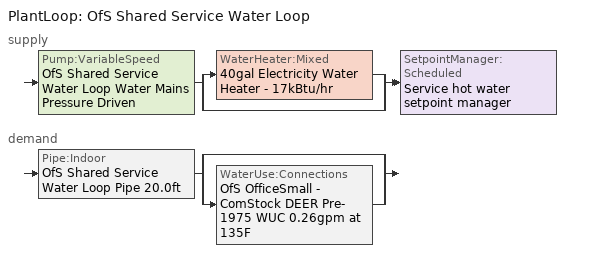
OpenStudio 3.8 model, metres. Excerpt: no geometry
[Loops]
PlantLoop 'OfS Shared Service Water Loop'
 supply: Pump:VariableSpeed 'OfS Shared Service Water Loop Water Mains Pressure Driven' > split
  | WaterHeater:Mixed '40gal Electricity Water Heater - 17kBtu/hr'
  | bypass
  join > SetpointManager:Scheduled 'Service hot water setpoint manager'
 demand: Pipe:Indoor 'OfS Shared Service Water Loop Pipe 20.0ft' > split
  | bypass
  | WaterUse:Connections 'OfS OfficeSmall - ComStock DEER Pre-1975 WUC 0.26gpm at 135F'
[SizingPeriod:DesignDay] Barometric Pressure {Pa}=101037; Wind Speed {m/s}=4.4; Wind Direction {deg}=310; Rain Indicator=No; Snow Indicator=No; Day of Month=21; Day Type=SummerDesignDay; Daylight Saving Time Indicator=No; Humidity Condition Type=Wetbulb; Dry-Bulb Temperature Range Modifier Type=DefaultMultipliers; Solar Model Indicator=ASHRAETau
Name | Maximum Dry-Bulb Temperature {C} | Daily Dry-Bulb Temperature Range {deltaC} | Month | Wetbulb or DewPoint at Maximum Dry-Bulb {C} | ASHRAE Clear Sky Optical Depth for Beam Irradiance | ASHRAE Clear Sky Optical Depth for Diffuse Irradiance
Salinas Muni October .4% Condns DB=>MCWB 1 | 32 | 11.7 | 10 | 16.9 | 0.332 | 2.63
Salinas Muni September .4% Condns DB=>MCWB 1 | 30 | 10.1 | 9 | 17.3 | 0.345 | 2.542
[Construction]
Uninsulated copper pipe 0.75in type L: Copper pipe 0.75in type L
[Material]
Copper pipe 0.75in type L: Roughness=Smooth; Thickness {m}=0.001143; Conductivity {W/m-K}=386; Density {kg/m3}=8906.27; Specific Heat {J/kg-K}=385.1856; Thermal Absorptance=0.9; Solar Absorptance=0.7; Visible Absorptance=0.7
[Sizing:Zone] Zone Cooling Design Supply Air Temperature Input Method=SupplyAirTemperature; Zone Cooling Design Supply Air Temperature {C}=13.8889; Zone Cooling Design Supply Air Temperature Difference {deltaC}=11.11; Zone Heating Design Supply Air Temperature Input Method=SupplyAirTemperature; Zone Heating Design Supply Air Temperature {C}=50; Zone Heating Design Supply Air Temperature Difference {deltaC}=11.11; Zone Cooling Design Supply Air Humidity Ratio {kg-H2O/kg-air}=0.008; Zone Heating Design Supply Air Humidity Ratio {kg-H2O/kg-air}=0.008; Cooling Design Air Flow Method=DesignDay; Heating Design Air Flow Method=DesignDay; Account for Dedicated Outdoor Air System=No; Dedicated Outdoor Air System Control Strategy=NeutralSupplyAir; Dedicated Outdoor Air Low Setpoint Temperature for Design {C}=autosize; Dedicated Outdoor Air High Setpoint Temperature for Design {C}=autosize; Zone Load Sizing Method=Sensible Load Only No Latent Load; Zone Latent Cooling Design Supply Air Humidity Ratio Input Method=HumidityRatioDifference; Zone Cooling Design Supply Air Humidity Ratio Difference {kgWater/kgDryAir}=0.005; Zone Latent Heating Design Supply Air Humidity Ratio Input Method=HumidityRatioDifference; Zone Humidification Design Supply Air Humidity Ratio Difference {kgWater/kgDryAir}=0.005
Zone OfS OfficeSmall A end_a - Story Ground; Zone OfS OfficeSmall B end_a - Story Ground; Zone OfS OfficeSmall C end_a - Story Ground; Zone OfS OfficeSmall A  - Story Ground; Zone OfS OfficeSmall B  - Story Ground; Zone OfS OfficeSmall C  - Story Ground; Zone OfS Hall A  - Story Ground; Zone OfS Hall B  - Story Ground; Zone OfS Hall C  - Story Ground; Zone OfS Hall A end_b - Story Ground; Zone OfS Hall B end_b - Story Ground; Zone OfS Hall C end_b - Story Ground
[Zone equipment]
Zone OfS OfficeSmall A end_a - Story Ground: Zone OfS OfficeSmall A end_a - Story Ground PTHP
Zone OfS OfficeSmall B end_a - Story Ground: Zone OfS OfficeSmall B end_a - Story Ground PTHP
Zone OfS OfficeSmall C end_a - Story Ground: Zone OfS OfficeSmall C end_a - Story Ground PTHP
Zone OfS OfficeSmall A  - Story Ground: Zone OfS OfficeSmall A  - Story Ground PTHP
Zone OfS OfficeSmall B  - Story Ground: Zone OfS OfficeSmall B  - Story Ground PTHP
Zone OfS OfficeSmall C  - Story Ground: Zone OfS OfficeSmall C  - Story Ground PTHP
Zone OfS Hall A  - Story Ground: Zone OfS Hall A  - Story Ground PTHP
Zone OfS Hall B  - Story Ground: Zone OfS Hall B  - Story Ground PTHP
Zone OfS Hall C  - Story Ground: Zone OfS Hall C  - Story Ground PTHP
Zone OfS Hall A end_b - Story Ground: Zone OfS Hall A end_b - Story Ground PTHP
Zone OfS Hall B end_b - Story Ground: Zone OfS Hall B end_b - Story Ground PTHP
Zone OfS Hall C end_b - Story Ground: Zone OfS Hall C end_b - Story Ground PTHP
[WaterUse:Connections]
OfS OfficeSmall - ComStock DEER Pre-1975 WUC 0.26gpm at 135F: Drain Water Heat Exchanger Type=None; Drain Water Heat Exchanger Destination=Plant; Water Use Equipment Name 1=OfS OfficeSmall - ComStock DEER Pre-1975 Service Water Use 0.26gpm at 135F
[WaterUse:Equipment:Definition]
OfS OfficeSmall - ComStock DEER Pre-1975 Service Water Use Def 0.26gpm: Peak Flow Rate {m3/s}=1.65563e-05; Target Temperature Schedule=Mixed Water At Faucet Temp - 135F; Sensible Fraction Schedule=Fraction Sensible - 0.2; Latent Fraction Schedule=Fraction Latent - 0.05
[WaterUse:Equipment]
OfS OfficeSmall - ComStock DEER Pre-1975 Service Water Use 0.26gpm at 135F: Water Use Equipment Definition=OfS OfficeSmall - ComStock DEER Pre-1975 Service Water Use Def 0.26gpm; Flow Rate Fraction Schedule=D_OfS_All_DHW_DHW_Yr
[PlantLoop]
OfS Shared Service Water Loop: Glycol Concentration=0; Maximum Loop Temperature {C}=60; Minimum Loop Temperature {C}=10; Maximum Loop Flow Rate {m3/s}=1.65563e-05; Plant Loop Volume {m3}=0.00198676; Load Distribution Scheme=Optimal
[Sizing:Plant]
OfS Shared Service Water Loop: Loop Type=Heating; Design Loop Exit Temperature {C}=60; Loop Design Temperature Difference {deltaC}=5; Sizing Option=NonCoincident; Zone Timesteps in Averaging Window=1; Coincident Sizing Factor Mode=None
[SetpointManager:Scheduled]
Service hot water setpoint manager: Control Variable=Temperature; Schedule=Service Water Loop Temp - 140F; Setpoint Node or NodeList=OfS Shared Service Water Loop Supply Outlet Node
[Pump:VariableSpeed]
OfS Shared Service Water Loop Water Mains Pressure Driven: Rated Flow Rate {m3/s}=1.65563e-05; Rated Pump Head {Pa}=0.001; Rated Power Consumption {W}=2.45388e-08; Motor Efficiency=0.865; Coefficient 1 of the Part Load Performance Curve=0; Coefficient 2 of the Part Load Performance Curve=3.2485; Coefficient 3 of the Part Load Performance Curve=-4.7443; Coefficient 4 of the Part Load Performance Curve=2.5294; Pump Control Type=Intermittent; Skin Loss Radiative Fraction=0.5; Design Power Sizing Method=PowerPerFlowPerPressure; Design Electric Power per Unit Flow Rate {W/(m3/s)}=348701.1; Design Shaft Power per Unit Flow Rate per Unit Head {W-s/m3-Pa}=1.28205; Design Minimum Flow Rate Fraction=0
[WaterHeater:Mixed]
40gal Electricity Water Heater - 17kBtu/hr: Tank Volume {m3}=0.151416; Setpoint Temperature Schedule=Service Water Loop Temp - 140F; Deadband Temperature Difference {deltaC}=2; Maximum Temperature Limit {C}=60; Heater Control Type=Cycle; Heater Maximum Capacity {W}=4845.25; Heater Fuel Type=Electricity; Heater Thermal Efficiency=1; Off Cycle Parasitic Fuel Consumption Rate {W}=0; Off Cycle Parasitic Fuel Type=Electricity; Off Cycle Parasitic Heat Fraction to Tank=0.8; On Cycle Parasitic Fuel Consumption Rate {W}=0; On Cycle Parasitic Fuel Type=Electricity; Ambient Temperature Indicator=Schedule; Ambient Temperature Schedule=Water Heater Ambient Temp Schedule - 70.0f; Off Cycle Loss Coefficient to Ambient Temperature {W/K}=1.053; On Cycle Loss Coefficient to Ambient Temperature {W/K}=1.053; Use Side Effectiveness=1; Source Side Effectiveness=1; Use Side Design Flow Rate {m3/s}=autosize; Source Side Design Flow Rate {m3/s}=autosize; Indirect Water Heating Recovery Time {hr}=1.5; Source Side Flow Control Mode=IndirectHeatPrimarySetpoint
[WaterHeater:Sizing]
40gal Electricity Water Heater - 17kBtu/hr: Design Mode=PeakDraw; Time Storage Can Meet Peak Draw {hr}=0.538503; Time for Tank Recovery {hr}=0; Nominal Tank Volume for Autosizing Plant Connections {m3}=1
[Pipe:Indoor]
OfS Shared Service Water Loop Pipe 20.0ft: Construction=Uninsulated copper pipe 0.75in type L; Environment Type=Schedule; Ambient Temperature Schedule=OfS Shared Service Water Loop Piping Air Temp - 70F; Ambient Air Velocity Schedule=OfS Shared Service Water Loop Piping Air Velocity - 0.67mph; Pipe Inside Diameter {m}=0.019939; Pipe Length {m}=6.096
[Fan:OnOff] Availability Schedule=Always On Discrete; Fan Total Efficiency=0.47025; Pressure Rise {Pa}=331.288; Motor Efficiency=0.855; Motor In Airstream Fraction=1
Name | Maximum Flow Rate {m3/s} | Fan Power Ratio Function of Speed Ratio Curve | Fan Efficiency Ratio Function of Speed Ratio Curve
Zone OfS Hall A  - Story Ground PTHP Fan | 0.278734 | Fan On Off Power Curve | Fan On Off Efficiency Curve
Zone OfS Hall A end_b - Story Ground PTHP Fan | 0.218347 | Fan On Off Power Curve 1 | Fan On Off Efficiency Curve 1
Zone OfS Hall B  - Story Ground PTHP Fan | 0.571778 | Fan On Off Power Curve 2 | Fan On Off Efficiency Curve 2
Zone OfS Hall B end_b - Story Ground PTHP Fan | 0.923083 | Fan On Off Power Curve 3 | Fan On Off Efficiency Curve 3
Zone OfS Hall C  - Story Ground PTHP Fan | 0.132975 | Fan On Off Power Curve 4 | Fan On Off Efficiency Curve 4
Zone OfS Hall C end_b - Story Ground PTHP Fan | 0.157674 | Fan On Off Power Curve 5 | Fan On Off Efficiency Curve 5
Zone OfS OfficeSmall A  - Story Ground PTHP Fan | 0.977709 | Fan On Off Power Curve 6 | Fan On Off Efficiency Curve 6
Zone OfS OfficeSmall A end_a - Story Ground PTHP Fan | 0.219539 | Fan On Off Power Curve 7 | Fan On Off Efficiency Curve 7
Zone OfS OfficeSmall B  - Story Ground PTHP Fan | 2.11507 | Fan On Off Power Curve 8 | Fan On Off Efficiency Curve 8
Zone OfS OfficeSmall B end_a - Story Ground PTHP Fan | 0.776334 | Fan On Off Power Curve 9 | Fan On Off Efficiency Curve 9
Zone OfS OfficeSmall C  - Story Ground PTHP Fan | 0.449967 | Fan On Off Power Curve 10 | Fan On Off Efficiency Curve 10
Zone OfS OfficeSmall C end_a - Story Ground PTHP Fan | 0.152952 | Fan On Off Power Curve 11 | Fan On Off Efficiency Curve 11
[Coil:Heating:DX:SingleSpeed] Availability Schedule=Always On Discrete; Rated Supply Fan Power Per Volume Flow Rate 2017 {W/(m3/s)}=773.3; Rated Supply Fan Power Per Volume Flow Rate 2023 {W/(m3/s)}=934.4; Total Heating Capacity Function of Temperature Curve=DX-Heat-Cap-fEDB&OAT; Total Heating Capacity Function of Flow Fraction Curve=DXHEAT-NECB2011-REF-CAPFFLOW; Energy Input Ratio Function of Temperature Curve=PTAC-EIR-fEWB&OAT; Energy Input Ratio Function of Flow Fraction Curve=DXHEAT-NECB2011-REF-EIRFFLOW; Part Load Fraction Correlation Curve=DXHEAT-NECB2011-REF-PLFFPLR; Defrost Strategy=ReverseCycle; Defrost Control=OnDemand; Defrost Time Period Fraction=0.166667; Resistive Defrost Heater Capacity {W}=2000
Name | Rated Total Heating Capacity {W} | Rated COP {W/W} | Rated Air Flow Rate {m3/s} | Defrost Energy Input Ratio Function of Temperature Curve
Zone OfS Hall A  - Story Ground PTHP Htg Coil 15 Clg kBtu/hr 2.5COPH | 4614.04 | 2.67134 | 0.278734 | Zone OfS Hall A  - Story Ground PTHP Htg Coil Defrost EIR Func of Temp Curve
Zone OfS Hall A end_b - Story Ground PTHP Htg Coil 12 Clg kBtu/hr 2.6COPH | 3614.42 | 2.75431 | 0.218347 | Zone OfS Hall A end_b - Story Ground PTHP Htg Coil Defrost EIR Func of Temp Curve
Zone OfS Hall B  - Story Ground PTHP Htg Coil 38 Clg kBtu/hr 2.5COPH | 9464.96 | 2.67982 | 0.571778 | Zone OfS Hall B  - Story Ground PTHP Htg Coil Defrost EIR Func of Temp Curve
Zone OfS Hall B end_b - Story Ground PTHP Htg Coil 50 Clg kBtu/hr 2.5COPH | 15280.3 | 2.68436 | 0.923083 | Zone OfS Hall B end_b - Story Ground PTHP Htg Coil Defrost EIR Func of Temp Curve
Zone OfS Hall C  - Story Ground PTHP Htg Coil 8 Clg kBtu/hr 2.7COPH | 2201.22 | 2.85595 | 0.132975 | Zone OfS Hall C  - Story Ground PTHP Htg Coil Defrost EIR Func of Temp Curve
Zone OfS Hall C end_b - Story Ground PTHP Htg Coil 9 Clg kBtu/hr 2.7COPH | 2610.06 | 2.84009 | 0.157674 | Zone OfS Hall C end_b - Story Ground PTHP Htg Coil Defrost EIR Func of Temp Curve
Zone OfS OfficeSmall A  - Story Ground PTHP Htg Coil 51 Clg kBtu/hr 2.5COPH | 16184.6 | 2.68473 | 0.977709 | Zone OfS OfficeSmall A  - Story Ground PTHP Htg Coil Defrost EIR Func of Temp Curve
Zone OfS OfficeSmall A end_a - Story Ground PTHP Htg Coil 12 Clg kBtu/hr 2.6COPH | 3634.16 | 2.74171 | 0.219539 | Zone OfS OfficeSmall A end_a - Story Ground PTHP Htg Coil Defrost EIR Func of Temp Curve
Zone OfS OfficeSmall B  - Story Ground PTHP Htg Coil 156 Clg kBtu/hr 2.5COPH | 35011.9 | 2.72358 | 2.11507 | Zone OfS OfficeSmall B  - Story Ground PTHP Htg Coil Defrost EIR Func of Temp Curve
Zone OfS OfficeSmall B end_a - Story Ground PTHP Htg Coil 50 Clg kBtu/hr 2.5COPH | 12851.1 | 2.68412 | 0.776334 | Zone OfS OfficeSmall B end_a - Story Ground PTHP Htg Coil Defrost EIR Func of Temp Curve
Zone OfS OfficeSmall C  - Story Ground PTHP Htg Coil 32 Clg kBtu/hr 2.5COPH | 7448.55 | 2.67739 | 0.449967 | Zone OfS OfficeSmall C  - Story Ground PTHP Htg Coil Defrost EIR Func of Temp Curve
Zone OfS OfficeSmall C end_a - Story Ground PTHP Htg Coil 9 Clg kBtu/hr 2.7COPH | 2531.9 | 2.84753 | 0.152952 | Zone OfS OfficeSmall C end_a - Story Ground PTHP Htg Coil Defrost EIR Func of Temp Curve
[Coil:Cooling:DX:SingleSpeed] Availability Schedule=Always On Discrete; Rated Sensible Heat Ratio=0.800655; Rated COP {W/W}=3.09963; Rated Evaporator Fan Power Per Volume Flow Rate 2017 {W/(m3/s)}=773.3; Rated Evaporator Fan Power Per Volume Flow Rate 2023 {W/(m3/s)}=934.4; Total Cooling Capacity Function of Temperature Curve=PTAC-Cool-Cap-fEWB&OAT; Total Cooling Capacity Function of Flow Fraction Curve=DXCOOL-NECB2011-REF-CAPFFLOW; Energy Input Ratio Function of Temperature Curve=PTAC-EIR-fEWB&OAT; Energy Input Ratio Function of Flow Fraction Curve=DXCOOL-NECB2011-REF-COOLEIRFFLOW; Part Load Fraction Correlation Curve=HPACCOOLPLFFPLR; Minimum Outdoor Dry-Bulb Temperature for Compressor Operation {C}=-25; Nominal Time for Condensate Removal to Begin {s}=0; Ratio of Initial Moisture Evaporation Rate and Steady State Latent Capacity=0; Maximum Cycling Rate {cycles/hr}=0; Latent Capacity Time Constant {s}=0; Condenser Type=AirCooled; Evaporative Condenser Effectiveness=0.9; Evaporative Condenser Air Flow Rate {m3/s}=autosize; Evaporative Condenser Pump Rated Power Consumption {W}=autosize; Crankcase Heater Capacity {W}=0; Maximum Outdoor Dry-Bulb Temperature for Crankcase Heater Operation {C}=10; Basin Heater Capacity {W/K}=0; Basin Heater Setpoint Temperature {C}=2
Name | Rated Total Cooling Capacity {W} | Rated Air Flow Rate {m3/s}
Zone OfS Hall A  - Story Ground PTHP Clg Coil 15kBtu/hr 8.9EER | 4614.04 | 0.278734
Zone OfS Hall A end_b - Story Ground PTHP Clg Coil 12kBtu/hr 8.9EER | 3614.42 | 0.218347
Zone OfS Hall B  - Story Ground PTHP Clg Coil 38kBtu/hr 8.9EER | 9464.96 | 0.571778
Zone OfS Hall B end_b - Story Ground PTHP Clg Coil 50kBtu/hr 8.9EER | 15280.3 | 0.923083
Zone OfS Hall C  - Story Ground PTHP Clg Coil 8kBtu/hr 8.9EER | 2201.22 | 0.132975
Zone OfS Hall C end_b - Story Ground PTHP Clg Coil 9kBtu/hr 8.9EER | 2610.06 | 0.157674
Zone OfS OfficeSmall A  - Story Ground PTHP Clg Coil 51kBtu/hr 8.9EER | 16184.6 | 0.977709
Zone OfS OfficeSmall A end_a - Story Ground PTHP Clg Coil 12kBtu/hr 8.9EER | 3634.16 | 0.219539
Zone OfS OfficeSmall B  - Story Ground PTHP Clg Coil 156kBtu/hr 8.9EER | 35011.9 | 2.11507
Zone OfS OfficeSmall B end_a - Story Ground PTHP Clg Coil 50kBtu/hr 8.9EER | 12851.1 | 0.776334
Zone OfS OfficeSmall C  - Story Ground PTHP Clg Coil 32kBtu/hr 8.9EER | 7448.55 | 0.449967
Zone OfS OfficeSmall C end_a - Story Ground PTHP Clg Coil 9kBtu/hr 8.9EER | 2531.9 | 0.152952
[Coil:Heating:Electric] Availability Schedule=Always On Discrete; Efficiency=1
Name | Nominal Capacity {W}
Zone OfS Hall A  - Story Ground PTHP Supplemental Htg Coil | 2157.01
Zone OfS Hall A end_b - Story Ground PTHP Supplemental Htg Coil | 1708.32
Zone OfS Hall B  - Story Ground PTHP Supplemental Htg Coil | 11536.5
Zone OfS Hall B end_b - Story Ground PTHP Supplemental Htg Coil | 8204.22
Zone OfS Hall C  - Story Ground PTHP Supplemental Htg Coil | 2159.78
Zone OfS Hall C end_b - Story Ground PTHP Supplemental Htg Coil | 1705.75
Zone OfS OfficeSmall A  - Story Ground PTHP Supplemental Htg Coil | 6169.84
Zone OfS OfficeSmall A end_a - Story Ground PTHP Supplemental Htg Coil | 1730.11
Zone OfS OfficeSmall B  - Story Ground PTHP Supplemental Htg Coil | 32906.8
Zone OfS OfficeSmall B end_a - Story Ground PTHP Supplemental Htg Coil | 8216.18
Zone OfS OfficeSmall C  - Story Ground PTHP Supplemental Htg Coil | 6067.92
Zone OfS OfficeSmall C end_a - Story Ground PTHP Supplemental Htg Coil | 1735.37
[ZoneHVAC:PackagedTerminalHeatPump] Availability Schedule=Always On Discrete; No Load Supply Air Flow Rate Control Set To Low Speed=Yes; Maximum Supply Air Temperature from Supplemental Heater {C}=50; Fan Placement=DrawThrough; Supply Air Fan Operating Mode Schedule=Always Off Discrete
Name | Supply Air Flow Rate During Cooling Operation {m3/s} | Supply Air Flow Rate During Heating Operation {m3/s} | Supply Air Flow Rate When No Cooling or Heating is Needed {m3/s} | Outdoor Air Flow Rate During Cooling Operation {m3/s} | Outdoor Air Flow Rate During Heating Operation {m3/s} | Outdoor Air Flow Rate When No Cooling or Heating is Needed {m3/s} | Supply Air Fan | Heating Coil | Cooling Coil | Supplemental Heating Coil
Zone OfS Hall A  - Story Ground PTHP | 0.278734 | 0.278734 | 0.278734 | 0.0281946 | 0.0281946 | 0.0281946 | Zone OfS Hall A  - Story Ground PTHP Fan | Zone OfS Hall A  - Story Ground PTHP Htg Coil 15 Clg kBtu/hr 2.5COPH | Zone OfS Hall A  - Story Ground PTHP Clg Coil 15kBtu/hr 8.9EER | Zone OfS Hall A  - Story Ground PTHP Supplemental Htg Coil
Zone OfS Hall A end_b - Story Ground PTHP | 0.218347 | 0.218347 | 0.218347 | 0.0159282 | 0.0159282 | 0.0159282 | Zone OfS Hall A end_b - Story Ground PTHP Fan | Zone OfS Hall A end_b - Story Ground PTHP Htg Coil 12 Clg kBtu/hr 2.6COPH | Zone OfS Hall A end_b - Story Ground PTHP Clg Coil 12kBtu/hr 8.9EER | Zone OfS Hall A end_b - Story Ground PTHP Supplemental Htg Coil
Zone OfS Hall B  - Story Ground PTHP | 0.571778 | 0.571778 | 0.571778 | 0.192264 | 0.192264 | 0.192264 | Zone OfS Hall B  - Story Ground PTHP Fan | Zone OfS Hall B  - Story Ground PTHP Htg Coil 38 Clg kBtu/hr 2.5COPH | Zone OfS Hall B  - Story Ground PTHP Clg Coil 38kBtu/hr 8.9EER | Zone OfS Hall B  - Story Ground PTHP Supplemental Htg Coil
Zone OfS Hall B end_b - Story Ground PTHP | 0.923083 | 0.923083 | 0.923083 | 0.108617 | 0.108617 | 0.108617 | Zone OfS Hall B end_b - Story Ground PTHP Fan | Zone OfS Hall B end_b - Story Ground PTHP Htg Coil 50 Clg kBtu/hr 2.5COPH | Zone OfS Hall B end_b - Story Ground PTHP Clg Coil 50kBtu/hr 8.9EER | Zone OfS Hall B end_b - Story Ground PTHP Supplemental Htg Coil
Zone OfS Hall C  - Story Ground PTHP | 0.132975 | 0.132975 | 0.132975 | 0.0281946 | 0.0281946 | 0.0281946 | Zone OfS Hall C  - Story Ground PTHP Fan | Zone OfS Hall C  - Story Ground PTHP Htg Coil 8 Clg kBtu/hr 2.7COPH | Zone OfS Hall C  - Story Ground PTHP Clg Coil 8kBtu/hr 8.9EER | Zone OfS Hall C  - Story Ground PTHP Supplemental Htg Coil
Zone OfS Hall C end_b - Story Ground PTHP | 0.157674 | 0.157674 | 0.157674 | 0.0159282 | 0.0159282 | 0.0159282 | Zone OfS Hall C end_b - Story Ground PTHP Fan | Zone OfS Hall C end_b - Story Ground PTHP Htg Coil 9 Clg kBtu/hr 2.7COPH | Zone OfS Hall C end_b - Story Ground PTHP Clg Coil 9kBtu/hr 8.9EER | Zone OfS Hall C end_b - Story Ground PTHP Supplemental Htg Coil
Zone OfS OfficeSmall A  - Story Ground PTHP | 0.977709 | 0.977709 | 0.977709 | 0.0804227 | 0.0804227 | 0.0804227 | Zone OfS OfficeSmall A  - Story Ground PTHP Fan | Zone OfS OfficeSmall A  - Story Ground PTHP Htg Coil 51 Clg kBtu/hr 2.5COPH | Zone OfS OfficeSmall A  - Story Ground PTHP Clg Coil 51kBtu/hr 8.9EER | Zone OfS OfficeSmall A  - Story Ground PTHP Supplemental Htg Coil
Zone OfS OfficeSmall A end_a - Story Ground PTHP | 0.219539 | 0.219539 | 0.219539 | 0.0159282 | 0.0159282 | 0.0159282 | Zone OfS OfficeSmall A end_a - Story Ground PTHP Fan | Zone OfS OfficeSmall A end_a - Story Ground PTHP Htg Coil 12 Clg kBtu/hr 2.6COPH | Zone OfS OfficeSmall A end_a - Story Ground PTHP Clg Coil 12kBtu/hr 8.9EER | Zone OfS OfficeSmall A end_a - Story Ground PTHP Supplemental Htg Coil
Zone OfS OfficeSmall B  - Story Ground PTHP | 2.11507 | 2.11507 | 2.11507 | 0.548416 | 0.548416 | 0.548416 | Zone OfS OfficeSmall B  - Story Ground PTHP Fan | Zone OfS OfficeSmall B  - Story Ground PTHP Htg Coil 156 Clg kBtu/hr 2.5COPH | Zone OfS OfficeSmall B  - Story Ground PTHP Clg Coil 156kBtu/hr 8.9EER | Zone OfS OfficeSmall B  - Story Ground PTHP Supplemental Htg Coil
Zone OfS OfficeSmall B end_a - Story Ground PTHP | 0.776334 | 0.776334 | 0.776334 | 0.108617 | 0.108617 | 0.108617 | Zone OfS OfficeSmall B end_a - Story Ground PTHP Fan | Zone OfS OfficeSmall B end_a - Story Ground PTHP Htg Coil 50 Clg kBtu/hr 2.5COPH | Zone OfS OfficeSmall B end_a - Story Ground PTHP Clg Coil 50kBtu/hr 8.9EER | Zone OfS OfficeSmall B end_a - Story Ground PTHP Supplemental Htg Coil
Zone OfS OfficeSmall C  - Story Ground PTHP | 0.449967 | 0.449967 | 0.449967 | 0.0804227 | 0.0804227 | 0.0804227 | Zone OfS OfficeSmall C  - Story Ground PTHP Fan | Zone OfS OfficeSmall C  - Story Ground PTHP Htg Coil 32 Clg kBtu/hr 2.5COPH | Zone OfS OfficeSmall C  - Story Ground PTHP Clg Coil 32kBtu/hr 8.9EER | Zone OfS OfficeSmall C  - Story Ground PTHP Supplemental Htg Coil
Zone OfS OfficeSmall C end_a - Story Ground PTHP | 0.152952 | 0.152952 | 0.152952 | 0.0159282 | 0.0159282 | 0.0159282 | Zone OfS OfficeSmall C end_a - Story Ground PTHP Fan | Zone OfS OfficeSmall C end_a - Story Ground PTHP Htg Coil 9 Clg kBtu/hr 2.7COPH | Zone OfS OfficeSmall C end_a - Story Ground PTHP Clg Coil 9kBtu/hr 8.9EER | Zone OfS OfficeSmall C end_a - Story Ground PTHP Supplemental Htg Coil
[Schedule:Ruleset]
D_OfS_All_DHW_DHW_Yr: Default Day Schedule=D_OfS_All_DHW_DHW_Yr Default; Summer Design Day Schedule=D_OfS_All_DHW_DHW_Yr Summer Design Day; Winter Design Day Schedule=D_OfS_All_DHW_DHW_Yr Winter Design Day
Fraction Sensible - 0.2: Default Day Schedule=Fraction Sensible - 0.2 Default
Fraction Latent - 0.05: Default Day Schedule=Fraction Latent - 0.05 Default
Mixed Water At Faucet Temp - 135F: Default Day Schedule=Mixed Water At Faucet Temp - 135F Default
Service Water Loop Temp - 140F: Default Day Schedule=Service Water Loop Temp - 140F Default
Water Heater Ambient Temp Schedule - 70.0f: Default Day Schedule=Water Heater Ambient Temp Schedule - 70.0f Default
OfS Shared Service Water Loop Piping Air Temp - 70F: Default Day Schedule=OfS Shared Service Water Loop Piping Air Temp - 70F Default
OfS Shared Service Water Loop Piping Air Velocity - 0.67mph: Default Day Schedule=OfS Shared Service Water Loop Piping Air Velocity - 0.67mph Default
[Schedule:Day]
D_OfS_All_DHW_DHW_Yr Default: Average, 7, 15, 0, 7, 30, 0.075, 7, 45, 0.15, 8, 0, 0.225, 8, 15, 0.3, 8, 30, 0.475, 8, 45, 0.65, 9, 0, 0.825, 9, 15, 1, 10, 22, 1, 10, 37, 0.95, 10, 52, 0.9, 11, 7, 0.85, 11, 22, 0.8, 11, 37, 0.7, 11, 52, 0.6, 12, 7, 0.5, 12, 22, 0.4, 12, 37, 0.5, 12, 52, 0.6, 13, 7, 0.7, 13, 22, 0.8, 13, 37, 0.85, 13, 52, 0.9, 14, 7, 0.95, 14, 22, 1, 15, 30, 1, 15, 45, 0.775, 16, 0, 0.55, 16, 15, 0.325, 16, 30, 0.1, 16, 45, 0.075, 17, 0, 0.05, 17, 15, 0.025, 17, 30, 0, 24, 0, 0
D_OfS_All_DHW_DHW_Yr Sat Day: Average, 7, 15, 0, 7, 30, 0.0225, 7, 45, 0.045, 8, 0, 0.0675, 8, 15, 0.09, 8, 30, 0.1175, 8, 45, 0.145, 9, 0, 0.1725, 9, 15, 0.2, 11, 22, 0.2, 11, 37, 0.175, 11, 52, 0.15, 12, 7, 0.125, 12, 22, 0.1, 12, 37, 0.125, 12, 52, 0.15, 13, 7, 0.175, 13, 22, 0.2, 14, 0, 0.2, 14, 15, 0.1875, 14, 30, 0.175, 14, 45, 0.1625, 15, 0, 0.15, 15, 15, 0.1375, 15, 30, 0.125, 15, 45, 0.1125, 16, 0, 0.1, 16, 15, 0.0875, 16, 30, 0.075, 16, 45, 0.0625, 17, 0, 0.05, 17, 15, 0.0375, 17, 30, 0.025, 17, 45, 0.0125, 18, 0, 0, 24, 0, 0
D_OfS_All_DHW_DHW_Yr Summer Design Day; D_OfS_All_DHW_DHW_Yr Winter Design Day: 7, 0, 0, 8, 0, 0.3, 11, 0, 1, 12, 0, 0.8, 13, 0, 0.4, 14, 0, 0.8, 17, 0, 1, 18, 0, 0.1, 24, 0, 0
D_OfS_All_DHW_DHW_Yr Sun Day: Average, 7, 45, 0, 24, 0, 0
Fraction Sensible - 0.2 Default: 24, 0, 0.2
Fraction Latent - 0.05 Default: 24, 0, 0.05
Mixed Water At Faucet Temp - 135F Default: 24, 0, 57.2222
Service Water Loop Temp - 140F Default: 24, 0, 60
Water Heater Ambient Temp Schedule - 70.0f Default; OfS Shared Service Water Loop Piping Air Temp - 70F Default: 24, 0, 21.1111
OfS Shared Service Water Loop Piping Air Velocity - 0.67mph Default: 24, 0, 0.3
[Schedule:Rule] Schedule Ruleset=D_OfS_All_DHW_DHW_Yr; Date Specification Type=DateRange; Start Month=1; Start Day=1; End Month=12; End Day=31
Name | Rule Order | Day Schedule | Apply Saturday | Apply Sunday
Schedule Rule 15 | 1 | D_OfS_All_DHW_DHW_Yr Sat Day | Yes
Schedule Rule 16 | 0 | D_OfS_All_DHW_DHW_Yr Sun Day |  | Yes
[Schedule:Constant]
Name | Value
Always On Discrete | 1
Always Off Discrete | 0
[Curve:Exponent] Coefficient1 Constant=1; Coefficient2 Constant=0; Coefficient3 Constant=0; Minimum Value of x=0; Maximum Value of x=1
Fan On Off Power Curve; Fan On Off Power Curve 1; Fan On Off Power Curve 2; Fan On Off Power Curve 3; Fan On Off Power Curve 4; Fan On Off Power Curve 5; Fan On Off Power Curve 6; Fan On Off Power Curve 7; Fan On Off Power Curve 8; Fan On Off Power Curve 9; Fan On Off Power Curve 10; Fan On Off Power Curve 11
[Curve:Cubic]
Name | Coefficient1 Constant | Coefficient2 x | Coefficient3 x**2 | Coefficient4 x**3 | Minimum Value of x | Maximum Value of x
Fan On Off Efficiency Curve; Fan On Off Efficiency Curve 1; Fan On Off Efficiency Curve 2; Fan On Off Efficiency Curve 3; Fan On Off Efficiency Curve 4; Fan On Off Efficiency Curve 5; Fan On Off Efficiency Curve 6; Fan On Off Efficiency Curve 7; Fan On Off Efficiency Curve 8; Fan On Off Efficiency Curve 9; Fan On Off Efficiency Curve 10; Fan On Off Efficiency Curve 11 | 1 | 0 | 0 | 0 | 0 | 1
DXHEAT-NECB2011-REF-CAPFFLOW | 0.84 | 0.16 | 0 | 0 | 0.5 | 1.5
DXHEAT-NECB2011-REF-PLFFPLR | 0.3696 | 2.3362 | -2.9577 | 1.2596 | 0.7 | 1
[Curve:Biquadratic] Minimum Value of x=12.77778
Name | Coefficient1 Constant | Coefficient2 x | Coefficient3 x**2 | Coefficient4 y | Coefficient5 y**2 | Coefficient6 x*y | Maximum Value of x | Minimum Value of y | Maximum Value of y
Zone OfS Hall A  - Story Ground PTHP Htg Coil Defrost EIR Func of Temp Curve; Zone OfS Hall A end_b - Story Ground PTHP Htg Coil Defrost EIR Func of Temp Curve; Zone OfS Hall B  - Story Ground PTHP Htg Coil Defrost EIR Func of Temp Curve; Zone OfS Hall B end_b - Story Ground PTHP Htg Coil Defrost EIR Func of Temp Curve; Zone OfS Hall C  - Story Ground PTHP Htg Coil Defrost EIR Func of Temp Curve; Zone OfS Hall C end_b - Story Ground PTHP Htg Coil Defrost EIR Func of Temp Curve; Zone OfS OfficeSmall A  - Story Ground PTHP Htg Coil Defrost EIR Func of Temp Curve; Zone OfS OfficeSmall A end_a - Story Ground PTHP Htg Coil Defrost EIR Func of Temp Curve; Zone OfS OfficeSmall B  - Story Ground PTHP Htg Coil Defrost EIR Func of Temp Curve; Zone OfS OfficeSmall B end_a - Story Ground PTHP Htg Coil Defrost EIR Func of Temp Curve; Zone OfS OfficeSmall C  - Story Ground PTHP Htg Coil Defrost EIR Func of Temp Curve; Zone OfS OfficeSmall C end_a - Story Ground PTHP Htg Coil Defrost EIR Func of Temp Curve | 0.297145 | 0.0430933 | -0.000748766 | 0.00597727 | 0.000482112 | -0.000956448 | 23.88889 | 21.11111 | 46.11111
DX-Heat-Cap-fEDB&OAT | 0.742259 | 0 | 0 | 0.0306826 | 3.23e-05 | 0 | 29.44444 | -12.2222 | 29.44444
PTAC-EIR-fEWB&OAT | 0.342089 | 0.0348437 | -0.000625 | 0.00496886 | 0.000438 | -0.000728 | 29.44444 | 21.11111 | 46.11111
PTAC-Cool-Cap-fEWB&OAT | 0.938651 | 0.0095364 | 0.000684 | -0.0110382 | 5.25e-06 | -9.72e-06 | 29.44444 | 21.11111 | 46.11111
[Curve:Quadratic] Minimum Value of x=0; Maximum Value of x=1
Name | Coefficient1 Constant | Coefficient2 x | Coefficient3 x**2
DXHEAT-NECB2011-REF-EIRFFLOW | 1.3824 | -0.4336 | 0.0512
DXCOOL-NECB2011-REF-CAPFFLOW; DXCOOL-NECB2011-REF-COOLEIRFFLOW | 1 | 0 | 0
HPACCOOLPLFFPLR | 0.85 | 0.15 | 0
